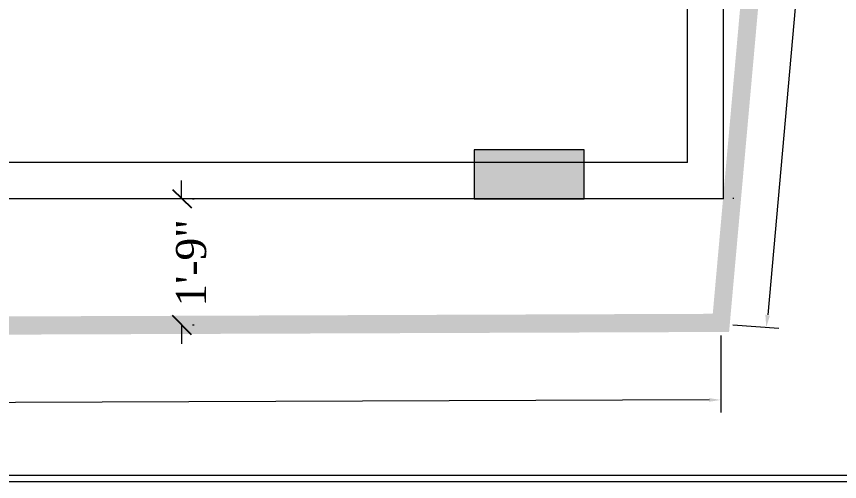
# Model space of a CAD drawing. Header units: inches. Extents: x -41599880 to -41577026, y -18110 to -4738.
# Drawn here: x -41583978 to -41580535, y -18110 to -16165 of the extents above; entities that cross this region are included whole.
import ezdxf

# ---------------------------------------------------------------- set-up
doc = ezdxf.new("R2010")
doc.units = ezdxf.units.IN
doc.header["$MEASUREMENT"] = 0
for name, color, linetype in [('PDF_Geometry', 40, 'Continuous'), ('PDF_Solid Fills', 9, 'Continuous'), ('PDF_Text', 7, 'Continuous')]:
    doc.layers.add(name, color=color, linetype=linetype)
doc.styles.add('PDF Times New Roman', font='times.ttf')

msp = doc.modelspace()

# ---------------------------------------------------------------- linework, layer by layer
at = {"layer": 'PDF_Geometry', "color": 7, "lineweight": 18}
for points in [[(-41577026, -18110.3), (-41577026, -4737.5), (-41599880.3, -4737.5), (-41599880.3, -18110.3)], [(-41577052.5, -18083.7), (-41577052.5, -4767.8), (-41599853.7, -4767.8), (-41599853.7, -18083.7)], [(-41582062.5, -16722.2), (-41582062.5, -16927), (-41581603.6, -16927), (-41581603.6, -16722.2)]]:
    msp.add_lwpolyline(points, close=True, dxfattribs=at)
at = {"layer": 'PDF_Geometry', "color": 7, "lineweight": 13}
for points in [[(-41580833.7, -17412.4), (-41580336.9, -11837.3)], [(-41580981.7, -17454.2), (-41580788.2, -17469.3)], [(-41581031, -17499.7), (-41581031, -17822)], [(-41581080.3, -17768.9), (-41589059.9, -17799.3)]]:
    msp.add_lwpolyline(points, dxfattribs=at)
at = {"layer": 'PDF_Geometry', "color": 6, "lineweight": 18}
for points in [[(-41581171.3, -16775.3), (-41581171.3, -13714.6)], [(-41581019.6, -16927), (-41581019.6, -13714.6)], [(-41581171.3, -16775.3), (-41585017, -16775.3)], [(-41581019.6, -16927), (-41585115.6, -16927)], [(-41580977.9, -16927), (-41580977.9, -16923.2)]]:
    msp.add_lwpolyline(points, dxfattribs=at)
at = {"layer": 'PDF_Geometry', "color": 97, "lineweight": 18}
for points in [[(-41583287.6, -16927), (-41583287.6, -16851.1)], [(-41583287.6, -17454.2), (-41583287.6, -17533.8)]]:
    msp.add_lwpolyline(points, dxfattribs=at)
at = {"layer": 'PDF_Geometry', "color": 97, "lineweight": 25}
for points in [[(-41583325.5, -16889.1), (-41583245.8, -16964.9)], [(-41583245.8, -17495.9), (-41583325.5, -17416.2)]]:
    msp.add_lwpolyline(points, dxfattribs=at)
at = {"layer": 'PDF_Geometry', "color": 1, "lineweight": 18}
for points in [[(-41583242.1, -16927), (-41583234.5, -16927)], [(-41583242.1, -17454.2), (-41583234.5, -17454.2)]]:
    msp.add_lwpolyline(points, dxfattribs=at)
at = {"layer": 'PDF_Solid Fills', "color": 7}
for points in [[(-41581065.1, -17408.6), (-41580996.8, -17484.5), (-41579980.4, -5291.2)], [(-41580996.8, -17484.5), (-41579980.4, -5291.2), (-41579904.5, -5298.8)], [(-41599281, -17476.9), (-41599364.5, -17552.8), (-41581065.1, -17408.6)], [(-41599364.5, -17552.8), (-41581065.1, -17408.6), (-41580996.8, -17484.5)], [(-41580845.1, -17412.4), (-41580826.2, -17416.2), (-41580841.3, -17465.5)], [(-41581080.3, -17761.4), (-41581080.3, -17776.5), (-41581031, -17768.9)]]:
    msp.add_solid(points, dxfattribs=at)
at = {"layer": 'PDF_Solid Fills', "color": 254}
for points in [[(-41582062.5, -16927), (-41581603.6, -16722.2), (-41581603.6, -16927)], [(-41582062.5, -16927), (-41582062.5, -16722.2), (-41581603.6, -16722.2)]]:
    msp.add_solid(points, dxfattribs=at)

# ---------------------------------------------------------------- texts
at = {"layer": 'PDF_Text', "insert": (-41583182.8, -17378.3), "char_height": 125.86, "attachment_point": 7, "rotation": 90, "style": 'PDF Times New Roman'}
msp.add_mtext('1\'-9"', dxfattribs=at)

doc.saveas('drawing.dxf')
